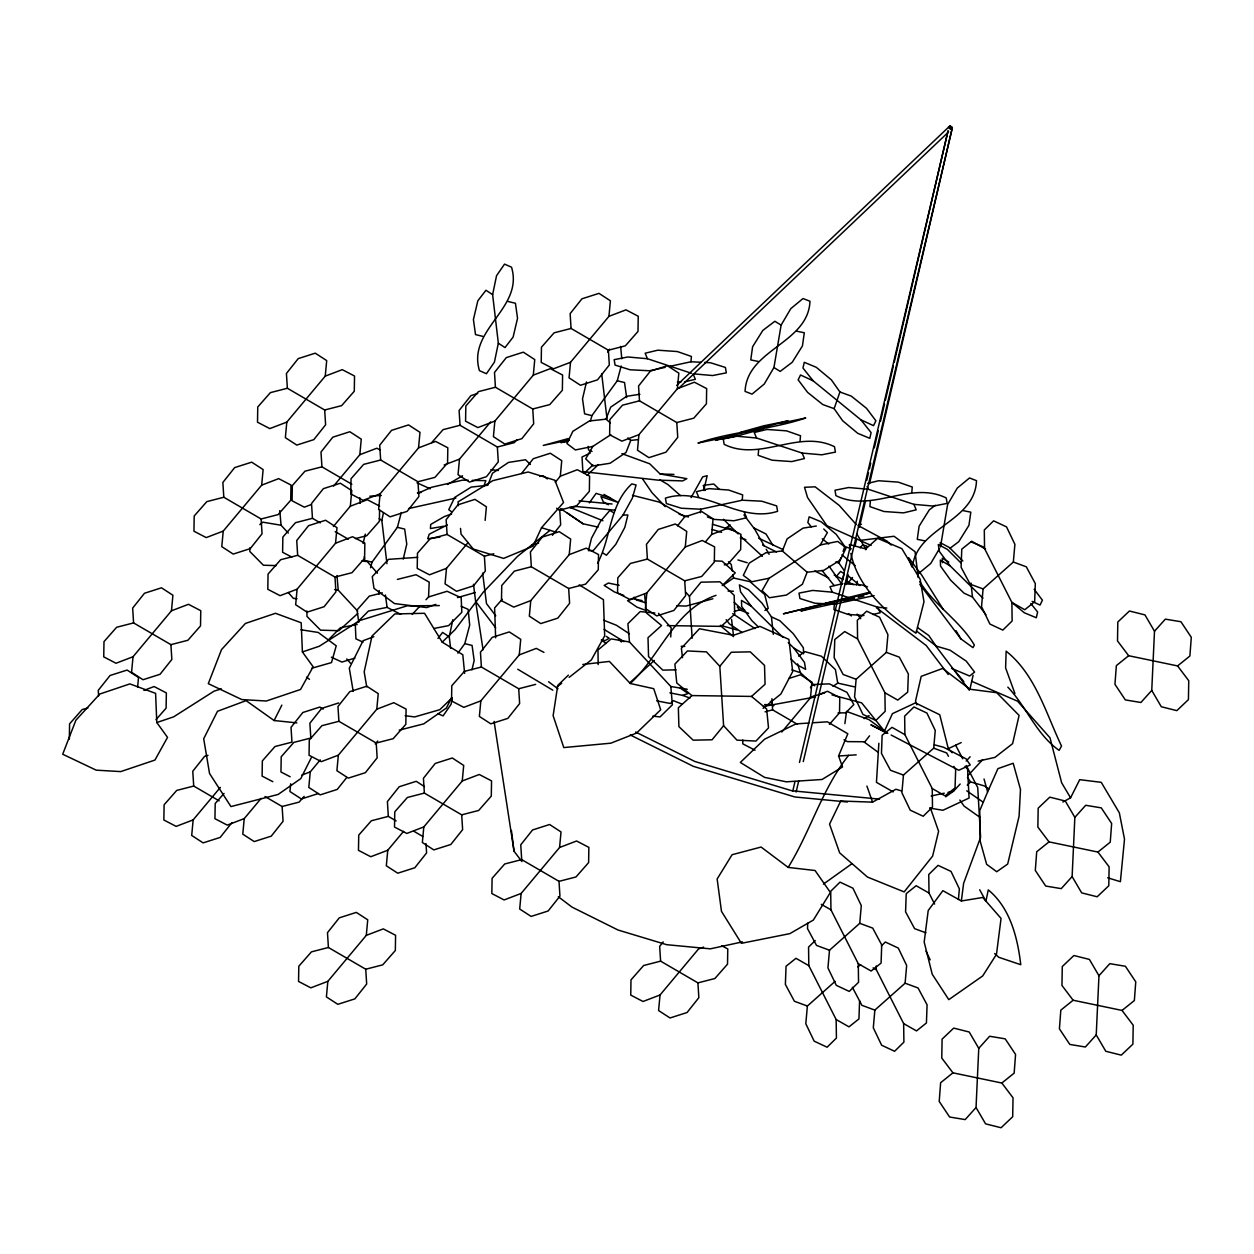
<?xml version="1.0" encoding="UTF-8"?>
<svg xmlns="http://www.w3.org/2000/svg" width="1254" height="1254" viewBox="0 0 1254 1254"><rect width="100%" height="100%" fill="white"/><g stroke="black" fill="none" stroke-linecap="round" stroke-linejoin="round"><path stroke-width="1.5" d="M69.331 739.092L69.581 723.871L82.215 709.513L87.874 708.055M379.57 509.923L379.382 521.335L366.748 535.693L355.431 538.609M742.807 740.001L742.744 743.81L755.033 750.206M807.717 923.163L807.513 928.618L816.542 945.438L829.505 950.219L859.742 923.32L861.294 905.623L852.955 888.208L840.008 882.142L830.697 891.28L830.947 909.824L858.285 963.715L858.551 982.258L849.24 991.412L836.293 985.33L827.938 967.916L829.505 950.219M859.586 1000.739L858.943 1018.906L849.021 1026.854L836.152 1019.533L808.814 965.643L808.564 947.099L815.21 940.563M948.902 127.265L949.043 126.92A1.74 1.238 13.1 0 1 951.864 126.952A1.74 1.238 13.1 0 1 951.128 128.88L950.626 128.786A1.74 0.862 46.5 0 1 949.309 126.466L676.721 385.386M425.952 599.741L428.554 596.967L429.213 582.154L416.03 574.724L397.393 579.411M976.035 1107.517L978.763 1048.344L969.217 1032.011L953.698 1028.108L942.099 1039.127L941.77 1058.047L952.946 1072.828L1001.852 1083.033L1013.028 1097.814L1012.699 1116.734L1001.084 1127.754L985.581 1123.85L976.035 1107.517L965.172 1119.603L949.607 1117.016L939.215 1101.42L940.625 1082.735L952.946 1072.828M1072.123 876.562L1074.85 817.373L1065.304 801.04L1049.786 797.152L1038.187 808.156L1037.857 827.076L1049.018 841.873L1097.94 852.062L1109.116 866.843L1108.787 885.763L1097.172 896.782L1081.669 892.879L1072.123 876.562L1061.26 888.631L1045.695 886.045L1035.302 870.448L1036.713 851.764L1049.018 841.873M1096.231 1034.926L1098.959 975.737L1089.412 959.42L1073.894 955.517L1062.279 966.536L1061.966 985.456L1073.126 1000.237L1122.048 1010.426L1133.208 1025.223L1132.895 1044.143L1121.28 1055.147L1105.777 1051.26L1096.231 1034.926L1085.368 1047.012L1069.803 1044.425L1059.411 1028.829L1060.821 1010.144L1073.126 1000.237M1151.752 690.421L1154.495 631.232L1144.949 614.899L1129.431 611.011L1117.816 622.015L1117.502 640.935L1128.663 655.717L1177.584 665.921L1188.745 680.703L1188.431 699.622L1176.816 710.642L1161.298 706.739L1151.752 690.421L1140.905 702.491L1125.324 699.904L1114.947 684.308L1116.358 665.623L1128.663 655.717M378.959 594.177L379.163 590.556M670.718 636.954L671.219 627.925L658.522 613.378M878.866 743.277L876.452 782.355L893.224 791.917M869.524 483.683L952.241 128.174L951.065 127.391M670.247 366.262L690.97 361.763L691.409 356.45L677.379 351.559L657.801 350.195L645.136 353.22L647.425 358.722L691.377 373.237M700.469 512.745L700.767 509.218L742.227 500.221L761.695 501.192L776.649 505.895L777.59 511.303C738.982 523.827 704.011 485.611 665.404 498.136L666.344 503.544L681.298 508.231L700.767 509.218M742.227 500.221L742.666 494.907L728.637 490.016L709.059 488.652L696.393 491.678L698.682 497.18M758.607 450.029L758.168 455.327L772.198 460.218L791.776 461.582L804.441 458.556L802.152 453.07L756.523 437.991L736.929 436.251L723.244 438.947L724.185 444.355C760.206 462.177 798.469 428.884 834.49 446.706L835.43 452.114L821.746 454.81L802.152 453.07M800.068 441.032L800.507 435.734L786.477 430.843L766.899 429.464L754.234 432.505L756.523 437.991M874.085 595.587L834.349 604.209L833.926 609.507L847.955 614.397L863.975 615.526M870.339 501.302L869.9 506.616L883.945 511.507L903.523 512.87L916.188 509.845L913.884 504.343L868.27 489.264L848.676 487.524L834.992 490.22L835.916 495.643C871.953 513.466 910.2 480.157 946.237 497.979L947.162 503.387L933.478 506.083L913.884 504.343M911.815 492.305L912.254 487.007L898.209 482.116L878.631 480.752L867.784 483.339M835.086 981.38L807.372 1006.037L805.805 1023.734L814.159 1041.149L827.107 1047.215L836.418 1038.077L836.152 1019.533M856.121 679.276L854.57 696.973L862.909 714.388L875.856 720.454L885.167 711.316L884.916 692.772L857.579 638.882L857.313 620.338L866.624 611.184L879.571 617.25L887.926 634.681L886.359 652.378L856.121 679.276L843.158 674.495L834.145 657.66L834.788 639.509L844.71 631.561L857.579 638.882M881.374 945.939L885.355 942.02L898.303 948.087L906.658 965.502L905.106 983.199L874.853 1010.097L873.301 1027.794L881.64 1045.225L894.588 1051.291L903.899 1042.137L903.648 1023.593L876.311 969.703L876.264 966.003M903.46 775.066L901.892 792.763L910.247 810.178L923.195 816.244L932.49 807.106L932.239 788.562L904.902 734.672L904.651 716.128L913.962 706.974L926.91 713.04L935.249 730.471L933.697 748.168L903.46 775.066L890.497 770.285L881.468 753.45L882.126 735.299L892.033 727.351L904.902 734.672M983.089 588.925L981.537 606.622L989.892 624.037L1002.824 630.104L1012.135 620.965L1011.884 602.422L984.547 548.531L984.296 529.987L993.607 520.833L1006.539 526.899L1014.894 544.33L1013.342 562.027L983.089 588.925L970.141 584.145L961.113 567.31L961.771 549.158L971.678 541.211L984.547 548.531M958.432 899.463L959.357 888.835L951.018 871.42L938.07 865.354L928.759 874.493L929.01 893.036L934.622 904.087M133.018 656.751L131.576 672.316L143.003 679.731L160.042 674.291L171.845 659.447L170.905 644.65L133.582 622.909L116.622 627.282L103.988 641.64L103.737 656.861L116.011 663.256L133.018 656.751L171.469 610.792L188.476 604.303L200.765 610.698L200.515 625.918L187.881 640.277L170.905 644.65M137.611 687.192L138.52 677.473L127.093 670.059L110.054 675.498L98.251 690.343L98.611 695.892M171.469 610.792L172.911 595.242L161.484 587.812L144.461 593.267L132.658 608.112L133.582 622.909M220.343 787.402L193.147 819.897L191.705 835.462L203.132 842.876L220.171 837.421L231.974 822.577M223.228 531.1L221.786 546.65L233.213 554.08L250.251 548.625L262.055 533.781L261.114 518.984L223.808 497.242L206.832 501.616L194.198 515.974L193.947 531.194L206.22 537.59L223.228 531.1L261.678 485.141L278.686 478.636L290.975 485.032L290.724 500.252L278.09 514.61L261.114 518.984M261.678 485.141L263.121 469.576L251.693 462.162L234.67 467.601L222.867 482.445L223.808 497.242M261.193 798.343L244.232 818.611L242.79 834.161L254.217 841.575L271.256 836.136L283.059 821.292L282.119 806.494L265.002 796.525M286.805 422.112L285.363 437.662L296.79 445.076L313.813 439.637L325.617 424.792L324.676 409.995L287.37 388.254L270.394 392.627L257.76 406.986L257.509 422.206L269.798 428.602L286.805 422.112L325.241 376.137L342.264 369.648L354.537 376.043L354.286 391.264L341.652 405.622L324.676 409.995M297.104 589.176L295.662 604.741L307.089 612.156L324.128 606.717L335.915 591.872L334.99 577.075L297.668 555.334L280.692 559.707L268.058 574.066L267.807 589.286L280.097 595.681L297.104 589.176L335.555 543.217L352.562 536.728L364.851 543.123L364.585 558.343L351.966 572.702L334.99 577.075M325.241 376.137L326.698 360.588L315.256 353.173L298.233 358.613L286.429 373.457L287.37 388.254M290.677 783.781L289.956 791.556L301.383 798.97L318.406 793.531M320.256 759.908L310.255 771.884L308.813 787.434L320.24 794.864L337.263 789.409L346.715 777.527M335.555 543.217L336.997 527.668L325.57 520.253L308.531 525.692L296.728 540.537L297.668 555.334M333.392 526.476L350.336 506.208L351.778 490.659L340.351 483.229L323.328 488.684L311.525 503.528L312.465 518.325L320.272 522.871M333.595 486.066L359.82 454.716L361.262 439.151L349.835 431.737L332.796 437.191L320.993 452.036L321.933 466.833L351.841 484.248M338.345 755.159L336.903 770.708L348.33 778.123L365.369 772.683L377.156 757.839L376.231 743.042L338.909 721.301L321.933 725.674L309.299 740.032L309.048 755.253L321.337 761.648L338.345 755.159L376.796 709.184L393.803 702.695L406.092 709.09L405.826 724.31L393.207 738.669L376.231 743.042M327.843 981.333L326.401 996.899L337.828 1004.313L354.866 998.874L366.67 984.029L365.729 969.232L328.407 947.491L311.447 951.864L298.813 966.223L298.546 981.443L310.835 987.838L327.843 981.333L366.293 935.374L383.301 928.885L395.59 935.28L395.339 950.501L382.705 964.859L365.729 969.232M380.087 493.857L378.645 509.422L390.072 516.836L407.095 511.381L418.899 496.537L417.974 481.74L380.652 460.014L363.676 464.372L351.042 478.746L350.791 493.966L363.08 500.346L380.087 493.857L418.538 447.897L435.546 441.392L447.819 447.788L447.568 463.008L434.934 477.366L417.974 481.74M376.796 709.184L378.238 693.634L366.811 686.22L349.772 691.659L337.969 706.504L338.909 721.301M366.293 935.374L367.735 919.825L356.308 912.395L339.27 917.85L327.482 932.694L328.407 947.491M418.538 447.897L419.98 432.332L408.553 424.918L391.514 430.373L379.711 445.217L380.652 460.014M403.584 831.339L387.768 850.243L386.326 865.793L397.753 873.207L414.792 867.768L426.595 852.924L425.999 843.676M446.502 568.313L445.06 583.862L456.503 591.292L473.526 585.837L485.329 570.993L484.389 556.196L447.082 534.455L430.106 538.828L417.472 553.186L417.221 568.407L429.495 574.802L446.502 568.313L468.071 542.543M423.805 826.935L422.363 842.5L433.79 849.914L450.829 844.475L462.632 829.631L461.691 814.834L424.369 793.092L407.393 797.466L394.775 811.824L394.508 827.044L406.798 833.44L423.805 826.935L462.256 780.976L479.263 774.486L491.552 780.881L491.286 796.102L478.667 810.46L461.691 814.834M490.596 421.94L459.481 459.136L458.039 474.686L469.466 482.1L486.489 476.661L498.293 461.817L497.352 447.02L460.046 425.278L443.07 429.652L431.705 442.584M485.141 520.41L486.395 506.788L474.968 499.374L457.945 504.813L446.142 519.658L447.082 534.455M494.86 421.109L493.418 436.658L504.845 444.073L521.883 438.634L533.687 423.789L532.746 408.992L495.44 387.251L478.464 391.624L465.83 405.982L465.579 421.203L477.852 427.598L494.86 421.109L533.311 375.134L550.318 368.645L562.607 375.04L562.356 390.26L549.722 404.619L532.746 408.992M462.256 780.976L463.698 765.426L452.271 757.996L435.232 763.451L423.429 778.295L424.369 793.092M480.831 700.861L479.373 716.426L490.816 723.84L507.839 718.385L519.642 703.541L518.701 688.744L481.395 667.018L464.419 671.376L451.785 685.75L451.534 700.955L463.808 707.35L480.831 700.861L519.266 654.901L536.289 648.396L543.954 652.393M533.311 375.134L534.753 359.584L523.326 352.17L506.302 357.609L494.499 372.454L495.44 387.251M519.266 654.901L520.723 639.336L509.281 631.922L492.258 637.361L480.454 652.205L481.395 667.018M530.771 600.603L529.329 616.169L540.756 623.583L557.795 618.144L569.598 603.299L568.658 588.502L531.335 566.761L514.375 571.134L501.741 585.493L501.49 600.713L513.764 607.108L530.771 600.603L569.222 554.644L586.229 548.155L598.519 554.55L598.268 569.771L585.634 584.129L568.658 588.502M521.131 893.444L519.689 909.009L531.116 916.423L548.139 910.984L559.942 896.14L559.018 881.343L521.695 859.601L504.719 863.975L492.085 878.333L491.834 893.553L504.124 899.949L521.131 893.444L559.582 847.485L576.589 840.995L588.863 847.39L588.612 862.611L575.978 876.969L559.018 881.343M570.507 362.296L569.065 377.862L580.492 385.276L597.515 379.837L609.319 364.992L608.394 350.195L571.072 328.454L554.096 332.827L541.462 347.186L541.211 362.406L553.5 368.801L570.507 362.296L608.958 316.337L625.965 309.848L638.239 316.243L637.988 331.464L625.354 345.822L608.394 350.195M555.303 482.21L560.303 476.222L561.745 460.673L550.318 453.258L533.295 458.698L521.492 473.542M569.222 554.644L570.664 539.095L559.237 531.665L542.214 537.12L530.411 551.964L531.335 566.761M559.582 847.485L561.024 831.935L549.597 824.505L532.558 829.96L520.755 844.804L521.695 859.601M608.958 316.337L610.4 300.788L598.973 293.358L581.934 298.813L570.131 313.657L571.072 328.454M638.929 434.668L637.487 450.233L648.914 457.647L665.937 452.192L677.74 437.348L676.799 422.551L639.493 400.825L622.517 405.183L609.883 419.557L609.632 434.762L621.921 441.157L638.929 434.668L677.379 388.709L694.387 382.204L706.66 388.599L706.41 403.819L693.775 418.178L676.799 422.551M646.829 592.938L645.387 608.503L656.814 615.918L673.853 610.463L685.656 595.619L684.715 580.821L647.393 559.096L630.433 563.454L617.799 577.828L617.548 593.032L629.822 599.428L646.829 592.938L685.28 546.979L702.287 540.474L714.576 546.869L714.325 562.09L701.691 576.448L684.715 580.821M677.379 388.709L678.822 373.143L667.394 365.729L650.356 371.168L638.552 386.013L639.493 400.825M685.28 546.979L686.722 531.414L675.295 524L658.272 529.439L646.468 544.283L647.393 559.096M660.043 994.986L658.585 1010.552L670.028 1017.966L687.051 1012.527L698.854 997.682L697.914 982.87L660.607 961.144L643.631 965.517L630.997 979.876L630.746 995.096L643.02 1001.491L660.043 994.986L698.478 949.027L703.588 947.083M705.375 541.932L711.629 534.455L713.071 518.89L701.644 511.475L684.621 516.914L677.536 525.834M781.806 732.022L810.492 697.741L811.934 682.176L800.507 674.762L788.578 678.571M961.363 900.983L942.867 890.669L928.211 910.529L924.182 942.052L932.224 974.217L948.792 999.642L982.713 975.925L996.491 954.294L1001.053 918.414L982.775 897.472L961.363 900.983L963.621 883.318L980.597 837.327L977.728 787.528L966.238 765.52M844.882 723.652L846.544 711.441L868.865 719.561L886.97 732.822M773.937 367.547L781.117 325.131L790.804 308.641L803.015 298.53L809.99 301.258C808.093 343.674 746.961 349.004 745.064 391.405L752.039 394.132L764.25 384.037L773.937 367.547L780.192 371.403L792.246 362.249L802.45 345.9L804.3 332.765L796.619 331.181M940.453 546.963L947.616 504.547L957.304 488.057L969.53 477.962L976.505 480.674C975.016 521.523 918.194 527.041 912.583 565.648M386.937 563.689L381.843 520.457L383.41 512.886M492.618 294.643L496.537 275.723L504.531 264.108L511.522 267.196C524.015 308.515 466.943 329.332 479.451 370.651L486.427 373.739L494.421 362.124L498.34 343.204L492.618 294.643L485.956 290.254L477.837 300.788L473.416 319.535L475.517 334.583L482.806 336.354M450.625 648.381L449.261 636.813L452.788 619.774M452.239 698.619L451.064 704.293L443.07 715.909L437.818 713.589M978.167 761.115L994.924 757.4L1012.605 743.653L1019.094 715.407L996.711 692.694L969.922 689.23L973.104 675.326M703.745 490.502L707.178 475.705L702.726 476.849L691.032 497.634M866.749 480.36L868.52 472.727M869.398 468.918L870.731 463.196M874.289 447.929L878.286 430.765M880.496 421.234L884.493 404.07M885.371 400.261L893.365 365.917M894.259 362.108L947.93 131.341M846.089 584.442L848.3 574.943M854.93 546.415L856.701 538.812M859.366 527.417L865.558 500.801M363.096 543.484L365.29 534.11M403.239 559.127L406.766 544.126L404.666 529.094L397.393 527.323L372.03 562.168L370.557 567.717M471.974 669.855L474.169 660.482L472.068 645.434L464.795 643.663L457.882 653.162M586.496 381.937L582.514 398.819L584.615 413.851L591.904 415.623L617.266 380.777L621.169 365.98M792.779 790.992L795.02 781.477M799.488 762.448L948.102 130.62M796.102 792.042L798.782 780.631M803.265 761.601L952.288 127.83M856.435 584.85L857.313 581.307M949.403 127.453L950.642 127.281M397.393 527.323L401.296 512.525M464.795 643.663L469.686 625.182L468.15 609.366L461.158 606.278M590.43 421.172L591.904 415.623M597.562 563.187C611.278 537.747 609.162 504.735 631.812 483.903L636.076 484.984L632.345 498.167L623.003 515.081L593.314 550.537L588.424 550.647L591.496 538.248L600.572 521.225L609.883 510.409L613.504 512.667M842.453 580.445L844.24 573.705L840.619 571.432L835.963 576.84M865.746 549.785L866.812 546.007L862.548 544.926L860.166 547.857M949.168 127.203L952.272 127.877M834.129 408.663L839.929 391.985L831.371 379.868L816.291 367.312L804.269 362.312L802.952 368.033L813.188 380.855L860.871 419.792L871.107 432.599L869.79 438.336L857.767 433.335L842.672 420.78L834.129 408.663L822.781 404.54L807.576 392.361L798.155 379.868L800.522 374.993L813.188 380.855M844.35 570.742L839.004 563.171L840.854 557.858M843.111 551.368L844.82 546.493L836.261 534.376L821.182 521.821L809.144 516.82L807.842 522.542L811.244 526.821M483.887 485.894L485.847 480.658L472.225 480.36M610.792 434.715L592.813 446.408L575.382 449.951L566.949 443.571L572.859 431.313L589.38 420.983L605.98 419.165L610.698 407.127L626.655 396.327L639.916 394.242M638.114 439.605L630.746 440.42L626.028 452.459L610.071 463.259L593.017 465.939L585.712 458.823L592.813 446.408M782.355 550.961L807.121 572.232L823.721 570.398L840.227 560.068L846.152 547.826L837.719 541.43L820.288 544.973L769.188 578.219L751.757 581.762L743.324 575.367L749.249 563.124L765.755 552.795L782.355 550.961L787.073 538.938L803.03 528.138L816.291 526.037M807.121 572.232L802.403 584.254L786.446 595.054L769.392 597.75L762.087 590.618L769.188 578.219M808.908 723.041L795.976 723.887L764.595 739.202L740.33 762.448L764.564 777.37L786.321 781.822L822.06 779.486L842.516 766.946L838.597 756.005L847.814 733.747L827.374 721.818L812.592 722.79M987.619 791.917L979.735 810.633L980.22 841.246L986.632 864.304L996.726 871.734L1007.683 864.053L1019.094 816.197L1020.49 789.487L1013.185 763.263L997.918 768.639L987.619 791.917L984.029 779M884.462 731.082L892.425 713.667L915.404 702.898L939.732 714.733L948.306 748.654L952.162 752.745M458.4 505.675L458.039 501.882L492.838 480.658L528.185 471.99L554.864 480.235L563.532 502.509L541.524 527.699L532.919 546.258L503.606 558.406L473.26 549.017L461.049 534.079L460.516 528.404M311.243 757.777L300.772 778.624L278.153 794.44L230.94 806.573L209.543 773.499L203.697 738.778L217.491 711.284L246.113 700.641L274.124 720.533L281.852 705.124M451.612 697.616L446.377 708.04L423.758 723.856L399.211 730.157M1062.875 802.027L1070.571 797.81L1079.725 779.674L1101.231 782.324L1119.336 812.811L1124.509 839.177L1120.386 881.687L1107.69 877.8M820.288 544.973L827.389 532.574L823.737 529M939.481 548.609L930.766 563.454L918.555 573.548M810.476 687.741L812.357 684.59L829.349 683.853L846.889 692.318L853.802 704.576L845.713 712.836L838.033 712.962M788.155 867.407L815.069 870.511L830.383 892.44L813.376 920.044L789.848 933.634L741.396 943.321L721.473 911.329L717.147 878.976L732.085 854.711L761.084 847.046L788.155 867.407C810.492 831.324 821.997 788.985 848.613 755.347M607.626 352.092L609.632 349.192M589.333 502.87L596.12 493.355L610.024 497.854M437.959 638.443L442.599 632.424L449.261 636.813M869.524 735.847L864.931 741.757L847.406 741.631L844.005 739.813M552.418 535.27L560.679 524.877L559.739 510.08L556.619 508.262M663.209 941.895L659.667 946.347L660.607 961.144M692.145 638.255L689.465 596.261L700.986 582.185L719.906 581.793L734.17 595.337L734.719 614.194L721.191 626.373L667.222 625.605M719.812 666.313L731.333 652.237L750.253 651.845L764.517 665.388L765.065 684.245L751.538 696.425L691.879 695.578L676.768 682.991L674.887 664.103L687.443 650.951L706.457 651.876L719.812 666.313L723.605 725.705L736.96 740.142L755.958 741.067L768.514 727.9L766.649 709.027L751.538 696.425M723.605 725.705L712.068 739.782L693.164 740.173L678.9 726.63L678.351 707.773L691.879 695.578M847.845 583.157L852.548 577.514M156.013 719.639L166.108 708.149L166.359 692.929L154.085 686.534L143.881 690.437M516.852 439.778L514.328 442.646L497.352 447.02M224.043 793.437L215.202 803.485L214.951 818.705L227.225 825.101L244.232 818.611M304.142 796.368L299.095 802.121L282.119 806.494M375.212 743.904L377.736 741.036M829.411 724.342L839.522 712.852L839.772 697.647L827.499 691.252L818.987 694.497M502.196 599.349L494.609 607.924L495.643 637.831M1154.495 631.232L1165.342 619.147L1180.923 621.733L1191.3 637.33L1189.889 656.014L1177.584 665.921M1074.85 817.373L1085.698 805.287L1101.278 807.874L1111.655 823.47L1110.245 842.155L1097.94 852.062M978.763 1048.344L989.625 1036.259L1005.191 1038.845L1015.568 1054.442L1014.157 1073.126L1001.852 1083.033M1098.959 975.737L1109.806 963.668L1125.387 966.254L1135.763 981.851L1134.353 1000.535L1122.048 1010.426M966.191 761.037L970.126 756.773M945.673 796.807L953.604 791.133L960.188 784.016M968.072 775.458L982.556 759.783M412.19 614.429L419.651 606.466M950.124 126.388L949.858 127.124L950.454 126.45M328.501 639.744L340.367 627.752L357.139 624.461M967.273 785.145L970.565 781.9L984.484 785.96L988.92 788.954M722.21 585.587L735.252 572.89L722.116 561.181L714.31 560.899M366.748 686.894L364.177 671.862L372.015 636.06L394.791 613.958L424.542 613.284L442.207 642.142L454.983 629.759L483.276 592.202L517.541 556.353L550.036 530.332M452.083 697.773L439.809 709.686L414.682 716.927L405.167 715.705M568.391 675.154L557.764 685.389L553.124 715.689L563.783 747.572L610.855 743.183L636.53 733.073L660.701 709.764L653.726 688.681L630.26 683.493L609.413 661.422L582.812 664.479M630.26 683.493C660.262 655.936 674.558 609.428 716.018 595.352M951.77 127.83L951.175 128.77L951.488 127.391A1.74 0.862 46.5 0 0 949.309 126.466M584.411 473.071L592.938 464.983M587.107 475.313L598.44 464.529M679.26 387.752L948.667 131.858M357.688 613.535L338.846 630.699L320.585 630.166L306.995 616.435L306.916 610.964M630.088 682.489L654.306 660.45M850.29 549.895L849.381 544.518L865.73 548.923L877.581 538.342L901.877 548.656L920.154 579.317L923.994 601.779L915.984 633.192C887.707 614.099 858.049 588.126 850.886 553.469M259.829 524.627L262.76 522.166L281.053 525.238L288.31 533.06M763.09 708.338L780.866 694.026L792.685 671.58L788.891 639.368L759.877 626.342L733.433 635.276L699.434 628.74L681.377 648.224L682.489 657.66M857.783 966.928L860.605 964.655M557.262 686.69L561.714 683.211M569.128 677.379L591.371 659.902L604.679 635.825L603.425 599.663L579.207 584.85M798.735 656.218L804.645 651.578L821.417 656.25L835.415 669.589L837.735 683.101L833.048 686.361M935.343 505.268L929.324 509.845L919.119 526.178L917.27 539.33L924.935 540.897M949.717 548.531L958.761 541.665L968.95 525.316L970.815 512.181L963.135 510.613M823.423 884.086L851.999 863.677M724.169 584.505L733.559 578L750.049 581.684L764.705 594.568L768.2 608.456L764.909 610.463M725.643 528.091L730.345 525.065M864.147 718.605L869.085 715.579M447.49 484.483L462.538 475.783M930.296 807.686L938.603 831.261L932.647 856.043L904.165 891.907L867.454 877.048L839.647 852.845L829.552 824.16L840.697 801.024L872.565 802.137L895.92 789.252L901.422 790.898M447.333 524.909L429.244 534.204L427.692 538.765L439.997 537.057M590.383 452.96L582.028 457.036L582.859 471.614L658.021 480.141L682.709 480.909L686.847 478.667L660.121 473.981L649.713 463.792L621.89 453.65M948.306 748.654L961.175 742.603M417.613 493.402L431.517 487.289L462.491 480.157L468.338 480.282M359.82 454.716L376.827 448.227L379.899 449.825M311.164 504.578L304.361 507.18L292.072 500.785L292.339 485.564L304.957 471.206L321.933 466.833M444.167 464.983L459.481 459.136M350.336 506.208L367.344 499.719L379.633 506.114M560.303 476.222L577.31 469.733L589.599 476.128L589.349 491.349L576.715 505.707L559.739 510.08M711.629 534.455L728.637 527.95L740.926 534.345L740.675 549.566L728.041 563.924L724.263 564.896M301.744 775.129L310.255 771.884M193.147 819.897L176.14 826.386L163.851 819.991L164.117 804.77L176.736 790.412L193.712 786.054L219.168 800.867M387.768 850.243L370.761 856.733L358.472 850.337L358.738 835.117L371.356 820.759L388.332 816.385L396.139 820.931M810.492 697.741L815.586 695.798M373.833 636.703L363.096 640.7L349.302 668.194L353.205 691.33M451.612 513.936L444.308 516.585L430.718 524.438L430.435 528.53L443.665 526.257M435.828 604.397L426.721 607.579L394.493 603.566L373.974 588.345L372.266 576.605L388.536 559.347L417.676 557.34M669.902 692.819L682.646 695.39L688.101 693.509L680.326 688.148M740.299 432.348L763.749 425.811L788.139 420.811L724.075 437.599L697.976 443.07C733.041 431.125 770.646 429.918 805.726 417.974L779.627 423.444M763.388 428.696L739.954 435.232L715.548 440.232L724.075 437.599M734.201 611.591L739.484 609.789L748.575 613.363M870.448 592.954L783.358 613.833L870.166 592.06M844.24 601.011L854.476 598.189M302.402 651.939L313.139 666.783L300.537 689.481L266.318 701.017L241.818 699.56L208.305 683.649L221.503 649.619L245.408 623.442L275.488 613.3L301.195 622.768L302.402 651.939L319.253 646.265L359.71 620.542L407.095 605.839L439.323 605.572M156.797 722.539L167.534 737.368L154.932 760.065L120.713 771.602L96.213 770.16L62.7 754.234L75.898 720.204L99.803 694.026L129.883 683.9L155.59 693.352L156.797 722.539L173.648 716.849L214.105 691.126L221.394 688.869M477.727 393.458L470.908 395.637L459.105 410.481L460.046 425.278M531.837 545.161L538.656 542.982M338.721 702.945L321.682 708.385L309.879 723.229L310.82 738.026L293.844 742.399L281.209 756.758L280.959 771.978L290.176 776.775M207.992 755.316L204.574 756.397L192.771 771.241L193.712 786.054M809.457 608.362L800.93 610.996L837.515 602.876M865.009 594.208L870.119 592.625M428.554 596.967L447.098 591.277L461.174 597.766L461.833 612.281L448.634 625.605L433.727 628.52M354.898 658.099L341.903 662.065L331.354 657.206M810.178 697.224L824.599 692.929M457.459 597.625L475.313 592.499M311.854 668.21L331.495 662.582L336.229 645.81L318.202 632.439L300.96 629.774M712.883 598.769L686.063 606.074L676.815 605.76M312.465 518.325L295.489 522.699L282.855 537.057L282.605 552.277L291.806 557.074M484.389 556.196L493.825 553.766M518.701 688.744L535.677 684.37M765.065 711.802L772.605 709.858L797.45 724.326M697.914 982.87L714.89 978.512L727.524 964.154L727.775 948.933L721.63 945.735M568.454 438.539L543.248 445.436L569.347 439.966L560.836 442.599L567.56 441.612M382.345 592.86L369.287 596.136L357.061 609.946L358.769 622.329M684.496 381.89L695.343 379.288L693.054 373.802L712.648 375.542L726.332 372.846L725.392 367.438L710.438 362.735L704.607 362.453M842.657 583.643L829.976 586.684L832.28 592.17L877.894 607.249L886.813 608.033M872.956 614.476L880.198 612.736L877.894 607.249M455.907 498.057L408.585 508.56M858.285 597.327L863.99 596.058M660.811 368.3L649.509 370.761L630.041 369.773L615.087 365.086L614.146 359.679L627.831 356.982L647.425 358.722M661.657 368.127L665.09 367.375M559.08 510.19L562.874 509.375M570.445 507.729L576.119 506.506L614.993 510.206M931.189 795.992L944.262 793.171M947.993 792.356L953.604 791.133M742.462 941.879L710.313 948.839L666.626 944.685L618.065 930.029L572.012 907.112L558.312 896.735M539.675 476.442L543.154 475.736L547.371 478.934M400.731 614.335L387.11 607.375L368.472 611.027L355.274 624.351L355.932 638.866L362.97 642.111M763.42 706.472L815.413 696.942M825.681 603.096L848.77 599.459M860.605 540.317L894.024 536.273L915.044 551.682L918.21 577.53M417.441 492.759L421.234 492.446M369.836 496.208L381.294 495.44M838.597 756.005L856.2 754.845M859.209 524.376L861.467 524.282M623.003 515.081L627.893 514.971L624.821 527.37L615.745 544.393L606.434 555.224L602.813 552.951M676.063 669.84L662.817 670.122L648.553 656.579L648.004 637.706L661.532 625.527L646.421 612.94L644.54 594.051M276.193 565.601L263.418 565.225L249.828 551.494L249.765 547.841M681.157 646.296L684.809 646.39M660.121 473.981L673.962 474.404M728.088 591.042L733.402 591.23M690.97 361.763L700.704 362.249M834.349 604.209L814.896 603.221L799.942 598.534L799.002 593.126L812.686 590.43L832.28 592.17M677.348 381.937L680.906 382.188M844.428 583.768L862.235 585.007L867.486 586.841M764.674 704.529L773.875 705.297M579.019 500.848L612.093 503.998M879.524 799.127L792.058 790.804L694.81 761.46L635.653 732.022M847.438 801.996L794.942 796.995L693.321 766.335L630.245 734.954M361.779 561.024L367.281 561.573L377.423 573.219M654.854 613.018L640.198 611.576L627.909 623.677L629.477 641.97L670.827 686.502L687.286 689.261M297.026 598.722L293.358 598.362L288.279 592.531M652.77 716.175L660.09 716.896L672.379 704.795L670.827 686.502M274.124 720.533L296.853 722.884M490.831 469.686L498.308 470.501M929.731 808.109L942.945 810.272L969.076 798.03L967.602 769.157L965.031 766.413M334.567 589.552L338.219 590.164L357.688 611.121M629.477 641.97L611.184 638.897L597.97 650.011L598.189 664.589M656.688 700.861L670.42 703.494L673.32 700.657L682.239 704.168M642.111 600.603L633.004 598.769L627.549 600.65L636.875 607.077L645.951 610.51M758.419 361.481L750.754 359.914L752.604 346.762L762.808 330.429L774.862 321.275L781.117 325.131M619.115 585.32L608.362 583.047L604.177 585.414L614.601 592.06L623.802 595.415M601.434 639.885L605.024 640.637L609.209 638.27L606.231 636.374M560.632 508.622L583.032 523.78L598.048 527.119M837.735 683.101L854.225 686.8M508.168 301.509L515.441 303.264L517.541 318.312L513.121 337.06L505.001 347.593L498.34 343.204M617.266 380.777L624.539 382.548L626.639 397.581M372.03 562.168L364.742 560.397L364.224 556.635M632.502 495.33L659.29 502.102L684.308 516.382M832.013 694.92L861.639 702.851L885.826 732.775M934.434 744.813L943.557 747.259L966.066 758.827L970.235 764.971L958.793 770.269L891.139 735.032M720.345 625.323L737.117 629.994M679.182 514.218L688.415 516.993M712.429 524.25L734.609 530.928M758.623 538.185L783.342 549.754M712.209 529.517L721.567 532.339M740.268 537.966L745.879 539.659M737.948 559.942L747.196 562.732M645.544 602.766L636.546 600.039L634.054 597.249M569.708 507.259L602.939 520.771M541.524 527.699L556.478 532.323M744.735 609.993L741.333 608.864L734.17 602.312M791.932 669.902L800.428 672.708L814.755 685.828M707.35 516.962L714.357 519.407L733.935 520.771L746.6 517.745L744.312 512.259M839.929 391.985L851.262 396.107L866.483 408.287L875.903 420.78L873.521 425.655L860.871 419.792M844.82 546.493L851.294 548.844M835.775 561.98L839.004 563.171M682.646 695.39L690.013 698.07M1013.342 562.027L1026.305 566.808L1035.318 583.627L1034.66 601.795L1024.753 609.742L1011.884 602.422M886.359 652.378L899.322 657.159L908.351 673.978L907.692 692.145L897.77 700.093L884.916 692.772M933.697 748.168L946.66 752.949L948.463 756.303M925.938 932.835L914.605 928.65L905.576 911.83L906.234 893.663L916.141 885.716L929.01 893.036M859.742 923.32L872.706 928.101L881.719 944.92L881.076 963.088L871.154 971.035L858.285 963.715M905.106 983.199L918.053 987.98L927.082 1004.815L926.424 1022.966L916.517 1030.913L903.648 1023.593M874.853 1010.097L861.89 1005.316L852.375 987.274M807.372 1006.037L794.409 1001.256L785.38 984.421L786.039 966.27L795.961 958.307L808.814 965.643M871.107 545.443L826.95 525.724L807.545 497.509L804.519 487.273L815.163 486.834L839.318 505.503L856.216 524.501M951.567 668.366L969.624 676.016L974.577 672.081L966.254 661.14L949.968 650.136L936.048 646.076L928.759 635.496L917.567 627.58M603.738 620.26L616.451 625.26L629.445 633.834M970.768 541.728L982.807 546.728L985.55 549.017M971.74 681.314L1017.574 701.19L1049.99 737.791L1061.652 782.794L1070.571 797.81M592.029 451.471L588.534 449.935L588.204 446.408M604.083 629.414L624.1 641.672M416.955 482.821L430.279 488.809M985.926 614.726L972.461 597.029L964.091 593.205L950.595 580.147L940.547 566.118L940.328 560.083L950.093 565.852L982.979 598.174M782.982 637.408L751.224 606.184L740.565 591.872L739.405 584.897L748.497 589.693L762.056 603.221L771.445 616.874L779.8 620.683L793.312 633.756L803.359 647.769L803.579 653.82L793.798 648.052L788.264 642.597M1032.12 601.403L1040.036 605.071L1042.403 600.196L1034.174 589.27M834.161 575.037L842.907 579.395M846.419 581.135L853.425 584.615M762.573 545.051L776.492 551.964M814.771 571.009L828.69 577.937M753.842 527.887L766.006 534L772.981 545.443M887.848 733.339L870.887 724.796L887.142 733.339M272.855 781.697L262.102 776.101L262.352 760.88L274.987 746.522L291.963 742.149L291.022 727.351L302.825 712.507L319.848 707.052L323.124 709.184M857.924 525.426L887.048 541.117L891.218 545.067M603.973 494.421L618.003 502.415L600.948 496.615L603.315 501.882L608.331 504.751M932.239 788.562L945.108 795.882L955.031 787.935L955.673 769.768L953.871 766.398M821.307 904.338L830.947 909.824M873.097 967.869L876.311 969.703M659.855 479.827L667.959 484.561L680.452 495.581M335.194 531.571L348.298 539.204M413.789 831.214L422.692 836.402M948.776 562.027L942.256 558.171L942.412 562.701M751.224 606.184L741.459 600.415L741.678 606.466L751.726 620.479L758.482 627.016M517.745 669.244L552.81 690.186M442.207 642.142L462.804 654.76L464.638 673.367M424.401 786.587L416.234 781.305L399.195 786.744L387.392 801.588L388.332 816.385M379.178 518.701L381.843 520.457M732.681 613.629L754.986 628.599M742.149 632.58L729.436 623.912L726.16 619.695M601.403 640.167L606.168 643.427M567.059 512.792L583.032 523.78M966.74 790.819L983.183 802.184M980.017 817.373L964.028 806.071L959.859 800.036M919.793 584.286L960.862 638.85L972.947 647.628L974.358 645.058C959.984 620.699 934.261 605.18 919.809 581.778M864.194 742.054L878.019 752.181M306.54 677.144L309.456 679.307M916.408 630.981L935.123 645.167L969.373 690.264M876.405 607.751L926.204 645.496L948.259 674.527M848.378 613.582L851.45 615.918M451.581 511.789L448.775 509.673L454.685 497.415L471.206 487.085L487.806 485.267L492.508 473.228L508.481 462.428L525.536 459.748L530.395 464.497M548.594 681.753L557.952 688.838M969.922 689.23L942.647 668.46L921.204 676.345L915.514 701.158L916.846 704.826M822.263 538.781L828.675 544.017M841.92 554.832L855.15 565.632M1011.931 602.484L1024.283 612.751L1036.306 617.752L1037.622 612.015L1030.788 603.472M847.563 575.288L859.915 585.555M721.191 626.373L733.559 636.671M605.98 419.165L610.322 422.896M627.846 437.928L630.746 440.42M762.369 556.29L740.753 536.446M994.641 953.573L998.795 957.288L1020.756 964.718C1017.621 937.694 1010.16 907.849 988.277 889.901L985.926 901.171L979.687 889.776M1007.824 687.145C1026.462 706.535 1036.117 734.295 1059.128 750.378L1061.527 746.052C1045.867 713.228 1035.6 674.621 1006.147 651.187L1005.614 667.927L1014.925 693.525M719.169 489.154L713.792 484.013L703.259 485.392L705.062 490.533M738.089 533.906L723.48 519.281M728.449 561.808L731.239 564.472L732.399 571.228M962.853 560.993L949.294 547.465L940.202 542.653L940.782 546.148M960.925 562.889L947.366 549.362L938.274 544.565L939.434 551.541L950.093 565.852M791.117 659.118L796.541 664.526L805.617 669.338L804.472 662.363L793.798 648.052M665.2 506.616L651.908 492.556L642.487 478.777M618.896 639.352L621.373 642.017M685.813 592.311L689.465 596.261M346.731 658.93L350.54 663.288M954.545 670.42L963.856 681.674M828.972 566.103L841.983 584.38M822.044 570.492L834.129 585.54M857.093 614.146L860.714 618.661M737.305 606.967L739.484 609.789M743.92 514.939L754.532 528.937L764.25 545.866M495.769 615.824L486.489 603.597L482.633 573.141M473.479 584.301L475.627 601.387L495.706 627.815M494.092 721.442L514.03 851.2L521.93 861.608M967.445 777.355L970.565 781.9M770.364 701.362L773.42 705.955M943.259 609.46L921.596 574.912L908.648 557.716L911.893 566.918M955.971 630.684L960.862 638.85M856.733 533.828L865.73 548.923M766.194 549.236L769.11 554.315M955.642 745.205L962.711 758.748M926.001 951.128L930.17 959.843M867.11 486.521L868.27 489.264M866.906 786.07L872.565 802.137M797.513 663.852L800.428 672.708M732.979 574.614L733.559 578M948.87 127.532L948.964 127.861A1.74 1.238 13.1 0 0 950.25 128.833L951.3 129.037A1.74 0.862 46.5 0 0 951.864 128.112M475.627 601.387L483.072 649.791M385.401 594.992L387.11 607.375M511.413 830.461L514.03 851.2M731.568 619.413L733.433 635.276M601.716 373.911L607.014 418.93M970.988 583.047L972.461 597.029M771.445 616.874L773.279 634.367M620.62 346.465L621.812 358.769M336.981 575.523L338.219 590.164M279.799 510.597L281.053 525.238M771.9 698.76L772.605 709.858M359.835 497.822L360.196 503.371"/></g></svg>
